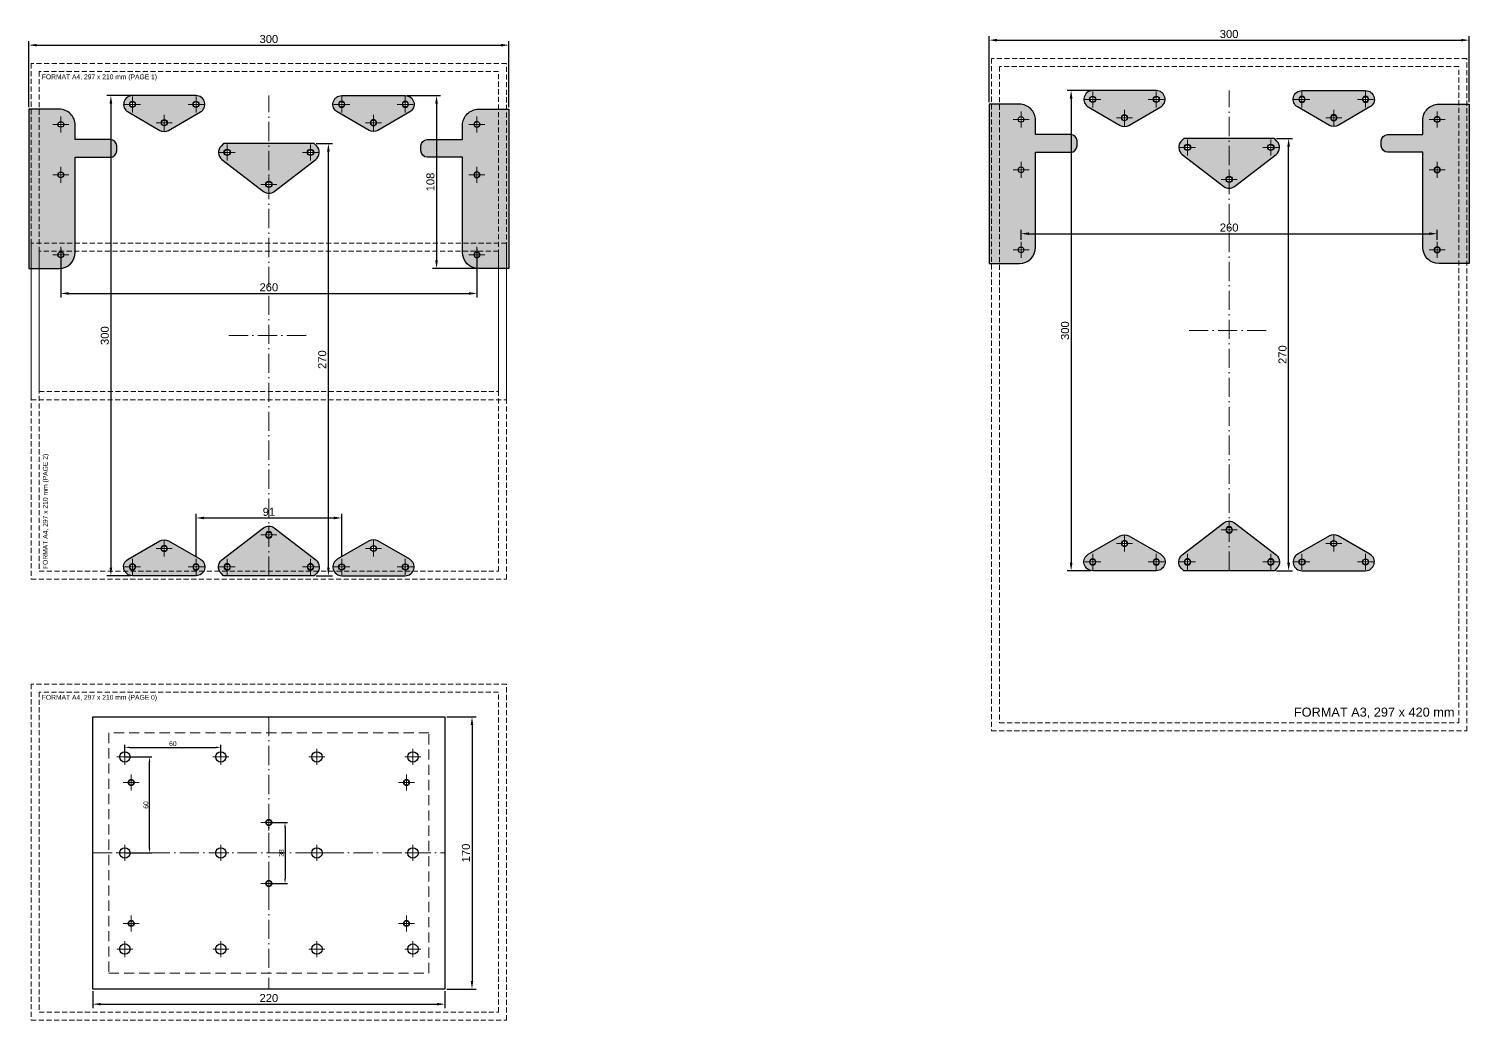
# Model space of a CAD drawing. Extents: x -2250 to 1406, y -1545 to 39.
# Drawn here: x -2250 to -1350, y -931 to -311 of the extents above; entities that cross this region are included whole.
import ezdxf

# ---------------------------------------------------------------- set-up
doc = ezdxf.new("R2010")
doc.units = 0
for name, pattern in [('ACAD_ISO10W100', [18, 12, -3, 0, -3]), ('LÍNEAS_OCULTAS', [9.525, 6.35, -3.175]), ('LÍNEAS_OCULTAS2', [4.7625, 3.175, -1.5875])]:
    doc.linetypes.add(name, pattern=pattern)
doc.layers.get('0').update_dxf_attribs({"color": 2, "linetype": 'CONTINUOUS', "lineweight": 30})
doc.layers.get('Defpoints').update_dxf_attribs({"linetype": 'CONTINUOUS', "lineweight": 13})
for name, color, linetype, lineweight in [('2', 4, 'CONTINUOUS', 30), ('Ejes', 1, 'ACAD_ISO10W100', 13), ('Texto', 6, 'CONTINUOUS', 13)]:
    doc.layers.add(name, color=color, linetype=linetype, lineweight=lineweight)
doc.styles.add('ROMAND', font='arial.ttf')
doc.dimstyles.new('ISO-25_E02', dxfattribs={"dimscale": 2, "dimtxt": 2.5, "dimasz": 2.5, "dimexe": 1.25, "dimexo": 0.625, "dimtad": 1, "dimdec": 0, "dimtxsty": 'ROMAND', "dimcen": 2.5, "dimadec": 0, "dimazin": 0, "dimtfac": 1, "dimtdec": 0, "dimtmove": 0, "dimatfit": 3, "dimfxl": 1, "dimarcsym": 0})

# ---------------------------------------------------------------- blocks, each defined once
blk = doc.blocks.new('PlantillaBase')
for centre in [(-85.25, 69.5), (-45.5, 69.5), (45.5, 69.5), (85.25, 69.5), (-130, 57), (-65.38, 58), (65.38, 58), (130, 57), (-26, 39.5), (26, 39.5), (-130, 25.5), (130, 25.5), (0, 19.5), (-130, -24.5), (130, -24.5), (0, -199.5), (-65.38, -208), (65.38, -208), (-85.25, -219.5), (-45.5, -219.5), (-26, -219.5), (26, -219.5), (45.5, -219.5), (85.25, -219.5)]:
    blk.add_circle(centre, 1.75)
at = {"layer": 'Ejes'}
blk.add_line((0, -225), (0, 75), dxfattribs=at)
at = {"layer": 'Texto'}
for p, q in [((-85.25, 64.5), (-85.25, 74.5)), ((-45.5, 64.5), (-45.5, 74.5)), ((45.5, 64.5), (45.5, 74.5)), ((85.25, 64.5), (85.25, 74.5)), ((-90.25, 69.5), (-80.25, 69.5)), ((-65.38, 53), (-65.38, 63)), ((-50.5, 69.5), (-40.5, 69.5)), ((40.5, 69.5), (50.5, 69.5)), ((65.38, 53), (65.38, 63)), ((80.25, 69.5), (90.25, 69.5)), ((-135, 57), (-125, 57)), ((-130, 52), (-130, 62)), ((-70.38, 58), (-60.38, 58)), ((60.38, 58), (70.38, 58)), ((125, 57), (135, 57)), ((130, 52), (130, 62)), ((-31, 39.5), (-21, 39.5)), ((-26, 34.5), (-26, 44.5)), ((21, 39.5), (31, 39.5)), ((26, 34.5), (26, 44.5)), ((-130, 20.5), (-130, 30.5)), ((130, 20.5), (130, 30.5)), ((-135, 25.5), (-125, 25.5)), ((-5, 19.5), (5, 19.5)), ((0, 14.5), (0, 24.5)), ((125, 25.5), (135, 25.5)), ((-135, -24.5), (-125, -24.5)), ((-130, -29.5), (-130, -19.5)), ((125, -24.5), (135, -24.5)), ((130, -29.5), (130, -19.5)), ((0, -204.5), (0, -194.5)), ((-65.38, -213), (-65.38, -203)), ((-5, -199.5), (5, -199.5)), ((65.38, -213), (65.38, -203)), ((-85.25, -224.5), (-85.25, -214.5)), ((-70.38, -208), (-60.38, -208)), ((-45.5, -224.5), (-45.5, -214.5)), ((-26, -224.5), (-26, -214.5)), ((26, -224.5), (26, -214.5)), ((45.5, -224.5), (45.5, -214.5)), ((60.38, -208), (70.38, -208)), ((85.25, -224.5), (85.25, -214.5)), ((-90.25, -219.5), (-80.25, -219.5)), ((-50.5, -219.5), (-40.5, -219.5)), ((-31, -219.5), (-21, -219.5)), ((21, -219.5), (31, -219.5)), ((40.5, -219.5), (50.5, -219.5)), ((80.25, -219.5), (90.25, -219.5))]:
    blk.add_line(p, q, dxfattribs=at)
blk = doc.blocks.new('*D52')
at = {"layer": 'Defpoints', "color": 0, "transparency": 16777216}
for p in [(-1579.25, -350), (-1598.71, -650), (-1585.26, -650)]:
    blk.add_point(p, dxfattribs=at)
at = {"layer": 'Texto', "color": 0, "lineweight": -2, "transparency": 16777216}
for p, q in [((-1580.5, -350), (-1601.21, -350)), ((-1598.71, -355), (-1598.71, -645)), ((-1586.51, -650), (-1601.21, -650))]:
    blk.add_line(p, q, dxfattribs=at)
at = {"layer": 'Texto', "color": 0, "transparency": 16777216}
for points in [[(-1599.55, -355), (-1597.88, -355), (-1598.71, -350)], [(-1599.55, -645), (-1597.88, -645), (-1598.71, -650)]]:
    blk.add_solid(points, dxfattribs=at)
at = {"layer": 'Texto', "color": 0, "transparency": 16777216, "insert": (-1602.52, -500), "char_height": 5, "attachment_point": 5, "rotation": 90, "style": 'ROMAND'}
blk.add_mtext('300', dxfattribs=at)
blk = doc.blocks.new('*D53')
at = {"layer": 'Defpoints', "color": 0, "transparency": 16777216}
for p in [(-1370, -439.42), (-1630, -444.5), (-1370, -444.5)]:
    blk.add_point(p, dxfattribs=at)
at = {"layer": 'Texto', "color": 0, "lineweight": -2, "transparency": 16777216}
for p, q in [((-1630, -443.25), (-1630, -436.92)), ((-1625, -439.42), (-1375, -439.42)), ((-1370, -443.25), (-1370, -436.92))]:
    blk.add_line(p, q, dxfattribs=at)
at = {"layer": 'Texto', "color": 0, "transparency": 16777216}
for points in [[(-1625, -438.59), (-1625, -440.25), (-1630, -439.42)], [(-1375, -438.59), (-1375, -440.25), (-1370, -439.42)]]:
    blk.add_solid(points, dxfattribs=at)
at = {"layer": 'Texto', "color": 0, "transparency": 16777216, "insert": (-1500, -435.62), "char_height": 5, "attachment_point": 5, "style": 'ROMAND'}
blk.add_mtext('260', dxfattribs=at)
blk = doc.blocks.new('*D54')
at = {"layer": 'Defpoints', "color": 0, "transparency": 16777216}
for p in [(-1350, -318.51), (-1650, -358.5), (-1350, -358.5)]:
    blk.add_point(p, dxfattribs=at)
at = {"layer": 'Texto', "color": 0, "lineweight": -2, "transparency": 16777216}
for p, q in [((-1650, -357.25), (-1650, -316.01)), ((-1645, -318.51), (-1355, -318.51)), ((-1350, -357.25), (-1350, -316.01))]:
    blk.add_line(p, q, dxfattribs=at)
at = {"layer": 'Texto', "color": 0, "transparency": 16777216}
for points in [[(-1645, -317.68), (-1645, -319.35), (-1650, -318.51)], [(-1355, -317.68), (-1355, -319.35), (-1350, -318.51)]]:
    blk.add_solid(points, dxfattribs=at)
at = {"layer": 'Texto', "color": 0, "transparency": 16777216, "insert": (-1500, -314.71), "char_height": 5, "attachment_point": 5, "style": 'ROMAND'}
blk.add_mtext('300', dxfattribs=at)
blk = doc.blocks.new('*D55')
at = {"layer": 'Defpoints', "color": 0, "transparency": 16777216}
for p in [(-1471.72, -380), (-1462.81, -380), (-1471.72, -650)]:
    blk.add_point(p, dxfattribs=at)
at = {"layer": 'Texto', "color": 0, "lineweight": -2, "transparency": 16777216}
for p, q in [((-1470.47, -380), (-1460.31, -380)), ((-1462.81, -645), (-1462.81, -385)), ((-1470.47, -650), (-1460.31, -650))]:
    blk.add_line(p, q, dxfattribs=at)
at = {"layer": 'Texto', "color": 0, "transparency": 16777216}
for points in [[(-1463.65, -385), (-1461.98, -385), (-1462.81, -380)], [(-1463.65, -645), (-1461.98, -645), (-1462.81, -650)]]:
    blk.add_solid(points, dxfattribs=at)
at = {"layer": 'Texto', "color": 0, "transparency": 16777216, "insert": (-1466.62, -515), "char_height": 5, "attachment_point": 5, "rotation": 90, "style": 'ROMAND'}
blk.add_mtext('270', dxfattribs=at)
blk = doc.blocks.new('*D59')
at = {"layer": 'Defpoints', "color": 0, "transparency": 16777216}
for p in [(-2179.24, -353.12), (-2198.7, -653.13), (-2185.25, -653.13)]:
    blk.add_point(p, dxfattribs=at)
at = {"layer": 'Texto', "color": 0, "lineweight": -2, "transparency": 16777216}
for p, q in [((-2180.49, -353.12), (-2201.2, -353.12)), ((-2198.7, -358.12), (-2198.7, -648.13)), ((-2186.5, -653.13), (-2201.2, -653.13))]:
    blk.add_line(p, q, dxfattribs=at)
at = {"layer": 'Texto', "color": 0, "transparency": 16777216}
for points in [[(-2199.54, -358.12), (-2197.87, -358.12), (-2198.7, -353.12)], [(-2199.54, -648.13), (-2197.87, -648.13), (-2198.7, -653.13)]]:
    blk.add_solid(points, dxfattribs=at)
at = {"layer": 'Texto', "color": 0, "transparency": 16777216, "insert": (-2202.51, -503.13), "char_height": 5, "attachment_point": 5, "rotation": 90, "style": 'ROMAND'}
blk.add_mtext('300', dxfattribs=at)
blk = doc.blocks.new('*D57')
at = {"layer": 'Defpoints', "color": 0, "transparency": 16777216}
for p in [(-2229.99, -447.62), (-1969.99, -447.62), (-1969.99, -476.75)]:
    blk.add_point(p, dxfattribs=at)
at = {"layer": 'Texto', "color": 0, "lineweight": -2, "transparency": 16777216}
for p, q in [((-2229.99, -448.87), (-2229.99, -479.25)), ((-1969.99, -448.87), (-1969.99, -479.25)), ((-2224.99, -476.75), (-1974.99, -476.75))]:
    blk.add_line(p, q, dxfattribs=at)
at = {"layer": 'Texto', "color": 0, "transparency": 16777216}
for points in [[(-2224.99, -475.92), (-2224.99, -477.59), (-2229.99, -476.75)], [(-1974.99, -475.92), (-1974.99, -477.59), (-1969.99, -476.75)]]:
    blk.add_solid(points, dxfattribs=at)
at = {"layer": 'Texto', "color": 0, "transparency": 16777216, "insert": (-2099.99, -472.95), "char_height": 5, "attachment_point": 5, "style": 'ROMAND'}
blk.add_mtext('260', dxfattribs=at)
blk = doc.blocks.new('*D58')
at = {"layer": 'Defpoints', "color": 0, "transparency": 16777216}
for p in [(-1949.99, -321.64), (-2249.99, -361.62), (-1949.99, -361.62)]:
    blk.add_point(p, dxfattribs=at)
at = {"layer": 'Texto', "color": 0, "lineweight": -2, "transparency": 16777216}
for p, q in [((-2249.99, -360.37), (-2249.99, -319.14)), ((-2244.99, -321.64), (-1954.99, -321.64)), ((-1949.99, -360.37), (-1949.99, -319.14))]:
    blk.add_line(p, q, dxfattribs=at)
at = {"layer": 'Texto', "color": 0, "transparency": 16777216}
for points in [[(-2244.99, -320.8), (-2244.99, -322.47), (-2249.99, -321.64)], [(-1954.99, -320.8), (-1954.99, -322.47), (-1949.99, -321.64)]]:
    blk.add_solid(points, dxfattribs=at)
at = {"layer": 'Texto', "color": 0, "transparency": 16777216, "insert": (-2099.99, -317.83), "char_height": 5, "attachment_point": 5, "style": 'ROMAND'}
blk.add_mtext('300', dxfattribs=at)
blk = doc.blocks.new('*D56')
at = {"layer": 'Defpoints', "color": 0, "transparency": 16777216}
for p in [(-2071.71, -383.12), (-2062.8, -383.12), (-2071.71, -653.12)]:
    blk.add_point(p, dxfattribs=at)
at = {"layer": 'Texto', "color": 0, "lineweight": -2, "transparency": 16777216}
for p, q in [((-2070.46, -383.12), (-2060.3, -383.12)), ((-2062.8, -648.12), (-2062.8, -388.12)), ((-2070.46, -653.12), (-2060.3, -653.12))]:
    blk.add_line(p, q, dxfattribs=at)
at = {"layer": 'Texto', "color": 0, "transparency": 16777216}
for points in [[(-2063.64, -388.12), (-2061.97, -388.12), (-2062.8, -383.12)], [(-2063.64, -648.12), (-2061.97, -648.12), (-2062.8, -653.12)]]:
    blk.add_solid(points, dxfattribs=at)
at = {"layer": 'Texto', "color": 0, "transparency": 16777216, "insert": (-2066.61, -518.12), "char_height": 5, "attachment_point": 5, "rotation": 90, "style": 'ROMAND'}
blk.add_mtext('270', dxfattribs=at)
blk = doc.blocks.new('*D60')
at = {"layer": 'Defpoints', "color": 0, "transparency": 16777216}
for p in [(-2014.73, -353.12), (-1995.23, -461.12), (-1968.99, -461.12)]:
    blk.add_point(p, dxfattribs=at)
at = {"layer": 'Texto', "color": 0, "lineweight": -2, "transparency": 16777216}
for p, q in [((-2013.48, -353.12), (-1992.73, -353.12)), ((-1995.23, -358.12), (-1995.23, -456.12)), ((-1970.24, -461.12), (-1997.73, -461.12))]:
    blk.add_line(p, q, dxfattribs=at)
at = {"layer": 'Texto', "color": 0, "transparency": 16777216}
for points in [[(-1996.06, -358.12), (-1994.39, -358.12), (-1995.23, -353.12)], [(-1996.06, -456.12), (-1994.39, -456.12), (-1995.23, -461.12)]]:
    blk.add_solid(points, dxfattribs=at)
at = {"layer": 'Texto', "color": 0, "transparency": 16777216, "insert": (-1999.03, -407.12), "char_height": 5, "attachment_point": 5, "rotation": 90, "style": 'ROMAND'}
blk.add_mtext('108', dxfattribs=at)
blk = doc.blocks.new('*D61')
at = {"layer": 'Defpoints', "color": 0, "transparency": 16777216}
for p in [(-2054.49, -617.03), (-2145.49, -642.62), (-2054.49, -642.62)]:
    blk.add_point(p, dxfattribs=at)
at = {"layer": 'Texto', "color": 0, "lineweight": -2, "transparency": 16777216}
for p, q in [((-2145.49, -641.37), (-2145.49, -614.53)), ((-2140.49, -617.03), (-2059.49, -617.03)), ((-2054.49, -641.37), (-2054.49, -614.53))]:
    blk.add_line(p, q, dxfattribs=at)
at = {"layer": 'Texto', "color": 0, "transparency": 16777216}
for points in [[(-2140.49, -616.2), (-2140.49, -617.87), (-2145.49, -617.03)], [(-2059.49, -616.2), (-2059.49, -617.87), (-2054.49, -617.03)]]:
    blk.add_solid(points, dxfattribs=at)
at = {"layer": 'Texto', "color": 0, "transparency": 16777216, "insert": (-2099.99, -613.23), "char_height": 5, "attachment_point": 5, "style": 'ROMAND'}
blk.add_mtext('91', dxfattribs=at)
blk = doc.blocks.new('Plataforma')
blk.add_lwpolyline([(-110, 85), (110, 85), (110, -85), (-110, -85)], close=True)
for centre in [(-90, 60), (-30, 60), (30, 60), (90, 60), (-90, 0), (-30, 0), (30, 0), (90, 0), (-90, -60), (-30, -60), (30, -60), (90, -60)]:
    blk.add_circle(centre, 3.25)
at = {"lineweight": 35}
for centre in [(-86, 44), (86, 44), (0, 19.049987), (0, -19.049987), (-86, -44), (86, -44)]:
    blk.add_circle(centre, 1.75, dxfattribs=at)
at = {"layer": 'Defpoints', "linetype": 'LÍNEAS_OCULTAS'}
blk.add_lwpolyline([(-100, -75), (100, -75), (100, 75), (-100, 75)], close=True, dxfattribs=at)
at = {"layer": 'Ejes'}
for p, q in [((0, 85), (0, -85)), ((-110, 0), (110, 0))]:
    blk.add_line(p, q, dxfattribs=at)
blk = doc.blocks.new('*D82')
at = {"layer": 'Defpoints', "color": 0, "transparency": 16777216}
for p in [(-2129.99, -760.37), (-2189.99, -766.34), (-2129.99, -766.34)]:
    blk.add_point(p, dxfattribs=at)
at = {"layer": 'Texto', "color": 0, "lineweight": -2, "transparency": 16777216}
for p, q in [((-2189.99, -765.59), (-2189.99, -758.87)), ((-2186.99, -760.37), (-2132.99, -760.37)), ((-2129.99, -765.59), (-2129.99, -758.87))]:
    blk.add_line(p, q, dxfattribs=at)
at = {"layer": 'Texto', "color": 0, "transparency": 16777216}
for points in [[(-2186.99, -759.87), (-2186.99, -760.87), (-2189.99, -760.37)], [(-2132.99, -759.87), (-2132.99, -760.87), (-2129.99, -760.37)]]:
    blk.add_solid(points, dxfattribs=at)
at = {"layer": 'Texto', "color": 0, "transparency": 16777216, "insert": (-2159.99, -758.09), "char_height": 3, "attachment_point": 5, "style": 'ROMAND'}
blk.add_mtext('60', dxfattribs=at)
blk = doc.blocks.new('*D83')
at = {"layer": 'Defpoints', "color": 0, "transparency": 16777216}
for p in [(-2209.99, -911.34), (-1989.99, -911.34), (-1989.99, -920.79)]:
    blk.add_point(p, dxfattribs=at)
at = {"layer": 'Texto', "color": 0, "lineweight": -2, "transparency": 16777216}
for p, q in [((-2209.99, -912.59), (-2209.99, -923.29)), ((-1989.99, -912.59), (-1989.99, -923.29)), ((-2204.99, -920.79), (-1994.99, -920.79))]:
    blk.add_line(p, q, dxfattribs=at)
at = {"layer": 'Texto', "color": 0, "transparency": 16777216}
for points in [[(-2204.99, -919.96), (-2204.99, -921.62), (-2209.99, -920.79)], [(-1994.99, -919.96), (-1994.99, -921.62), (-1989.99, -920.79)]]:
    blk.add_solid(points, dxfattribs=at)
at = {"layer": 'Texto', "color": 0, "transparency": 16777216, "insert": (-2099.99, -916.99), "char_height": 5, "attachment_point": 5, "style": 'ROMAND'}
blk.add_mtext('220', dxfattribs=at)
blk = doc.blocks.new('*D84')
at = {"layer": 'Defpoints', "color": 0, "transparency": 16777216}
for p in [(-1989.99, -741.34), (-1989.99, -911.34), (-1973.07, -911.34)]:
    blk.add_point(p, dxfattribs=at)
at = {"layer": 'Texto', "color": 0, "lineweight": -2, "transparency": 16777216}
for p, q in [((-1988.74, -741.34), (-1970.57, -741.34)), ((-1973.07, -746.34), (-1973.07, -906.34)), ((-1988.74, -911.34), (-1970.57, -911.34))]:
    blk.add_line(p, q, dxfattribs=at)
at = {"layer": 'Texto', "color": 0, "transparency": 16777216}
for points in [[(-1973.9, -746.34), (-1972.23, -746.34), (-1973.07, -741.34)], [(-1973.9, -906.34), (-1972.23, -906.34), (-1973.07, -911.34)]]:
    blk.add_solid(points, dxfattribs=at)
at = {"layer": 'Texto', "color": 0, "transparency": 16777216, "insert": (-1976.87, -826.34), "char_height": 5, "attachment_point": 5, "rotation": 90, "style": 'ROMAND'}
blk.add_mtext('170', dxfattribs=at)
blk = doc.blocks.new('*D85')
at = {"layer": 'Defpoints', "color": 0, "transparency": 16777216}
for p in [(-2189.99, -766.34), (-2174.55, -766.34), (-2189.99, -826.34)]:
    blk.add_point(p, dxfattribs=at)
at = {"layer": 'Texto', "color": 0, "lineweight": -2, "transparency": 16777216}
for p, q in [((-2189.24, -766.34), (-2173.05, -766.34)), ((-2174.55, -823.34), (-2174.55, -769.34)), ((-2189.24, -826.34), (-2173.05, -826.34))]:
    blk.add_line(p, q, dxfattribs=at)
at = {"layer": 'Texto', "color": 0, "transparency": 16777216}
for points in [[(-2175.05, -769.34), (-2174.05, -769.34), (-2174.55, -766.34)], [(-2175.05, -823.34), (-2174.05, -823.34), (-2174.55, -826.34)]]:
    blk.add_solid(points, dxfattribs=at)
at = {"layer": 'Texto', "color": 0, "transparency": 16777216, "insert": (-2176.83, -796.34), "char_height": 3, "attachment_point": 5, "rotation": 90, "style": 'ROMAND'}
blk.add_mtext('60', dxfattribs=at)
blk = doc.blocks.new('*D86')
at = {"layer": 'Defpoints', "color": 0, "transparency": 16777216}
for p in [(-2099.99, -807.29), (-2099.99, -845.39), (-2089.91, -845.39)]:
    blk.add_point(p, dxfattribs=at)
at = {"layer": 'Texto', "color": 0, "lineweight": -2, "transparency": 16777216}
for p, q in [((-2099.24, -807.29), (-2088.41, -807.29)), ((-2089.91, -810.29), (-2089.91, -842.39)), ((-2099.24, -845.39), (-2088.41, -845.39))]:
    blk.add_line(p, q, dxfattribs=at)
at = {"layer": 'Texto', "color": 0, "transparency": 16777216}
for points in [[(-2090.41, -810.29), (-2089.41, -810.29), (-2089.91, -807.29)], [(-2090.41, -842.39), (-2089.41, -842.39), (-2089.91, -845.39)]]:
    blk.add_solid(points, dxfattribs=at)
at = {"layer": 'Texto', "color": 0, "transparency": 16777216, "insert": (-2092.19, -826.34), "char_height": 3, "attachment_point": 5, "rotation": 90, "style": 'ROMAND'}
blk.add_mtext('38', dxfattribs=at)
blk = doc.blocks.new('TaladradoPlataforma')
at = {"layer": 'Texto'}
for p, q in [((-90, 55), (-90, 65)), ((-30, 55), (-30, 65)), ((30, 55), (30, 65)), ((90, 55), (90, 65)), ((-95, 60), (-85, 60)), ((-35, 60), (-25, 60)), ((25, 60), (35, 60)), ((85, 60), (95, 60)), ((-86, 39), (-86, 49)), ((86, 39), (86, 49)), ((-91, 44), (-81, 44)), ((81, 44), (91, 44)), ((-5, 19.049987), (5, 19.049987)), ((0, 14.049987), (0, 24.049987)), ((-95, 0), (-85, 0)), ((-90, -5), (-90, 5)), ((-35, 0), (-25, 0)), ((-30, -5), (-30, 5)), ((25, 0), (35, 0)), ((30, -5), (30, 5)), ((85, 0), (95, 0)), ((90, -5), (90, 5)), ((0, -24.049987), (0, -14.049987)), ((-5, -19.049987), (5, -19.049987)), ((-91, -44), (-81, -44)), ((-86, -49), (-86, -39)), ((81, -44), (91, -44)), ((86, -49), (86, -39)), ((-95, -60), (-85, -60)), ((-90, -65), (-90, -55)), ((-35, -60), (-25, -60)), ((-30, -65), (-30, -55)), ((25, -60), (35, -60)), ((30, -65), (30, -55)), ((85, -60), (95, -60)), ((90, -65), (90, -55))]:
    blk.add_line(p, q, dxfattribs=at)

msp = doc.modelspace()

# ---------------------------------------------------------------- hatches: boundary and pattern name
at = {"layer": '2', "transparency": 33554457}
h = msp.add_hatch(color=256, dxfattribs=at)
h.dxf.hatch_style = 1
h.paths.add_polyline_path([(-1542.74483, -360.2645, 0.767809865), (-1545.51149, -350), (-1551.5, -350), (-1570, -350), (-1576.54071, -350), (-1579.25, -350), (-1585.26149, -350, 0.766151288), (-1588.00517, -360.2645), (-1568.13017, -371.76249, 0.268417152), (-1562.61983, -371.76249)])
h.paths.add_polyline_path([(-1563.5, -367, -1), (-1567.25, -367, -1)], flags=16)
h.paths.add_polyline_path([(-1547.375, -355.50201, -1), (-1543.625, -355.50201, -1)], flags=16)
h.paths.add_polyline_path([(-1587.125, -355.50201, -1), (-1583.375, -355.50201, -1)], flags=16)
h = msp.add_hatch(color=256, dxfattribs=at)
h.dxf.hatch_style = 1
h.paths.add_polyline_path([(-1411.99483, -360.2645, 0.767809865), (-1414.76149, -350), (-1420.75, -350), (-1423.45929, -350), (-1430, -350), (-1448.5, -350), (-1454.51149, -350, 0.766151288), (-1457.25517, -360.2645), (-1437.38017, -371.76249, 0.268417152), (-1431.86983, -371.76249)])
h.paths.add_polyline_path([(-1432.75, -367, -1), (-1436.5, -367, -1)], flags=16)
h.paths.add_polyline_path([(-1456.375, -355.50201, -1), (-1452.625, -355.50201, -1)], flags=16)
h.paths.add_polyline_path([(-1416.625, -355.50201, -1), (-1412.875, -355.50201, -1)], flags=16)
h = msp.add_hatch(color=256, dxfattribs=at)
h.dxf.hatch_style = 1
h.paths.add_polyline_path([(-2142.7367, -363.38792, 0.767809865), (-2145.50336, -353.12341), (-2151.49187, -353.12341), (-2169.99187, -353.12341), (-2176.53258, -353.12341), (-2179.24187, -353.12341), (-2185.25336, -353.12341, 0.766151288), (-2187.99704, -363.38792), (-2168.12204, -374.8859, 0.268417152), (-2162.6117, -374.8859)])
h.paths.add_polyline_path([(-2163.49187, -370.12341, -1), (-2167.24187, -370.12341, -1)], flags=16)
h.paths.add_polyline_path([(-2147.36687, -358.62543, -1), (-2143.61687, -358.62543, -1)], flags=16)
h.paths.add_polyline_path([(-2187.11687, -358.62543, -1), (-2183.36687, -358.62543, -1)], flags=16)
h = msp.add_hatch(color=256, dxfattribs=at)
h.dxf.hatch_style = 1
h.paths.add_polyline_path([(-2011.9867, -363.38792, 0.767809865), (-2014.75336, -353.12341), (-2020.74187, -353.12341), (-2023.45116, -353.12341), (-2029.99187, -353.12341), (-2048.49187, -353.12341), (-2054.50336, -353.12341, 0.766151288), (-2057.24704, -363.38792), (-2037.37204, -374.8859, 0.268417152), (-2031.8617, -374.8859)])
h.paths.add_polyline_path([(-2032.74187, -370.12341, -1), (-2036.49187, -370.12341, -1)], flags=16)
h.paths.add_polyline_path([(-2056.36687, -358.62543, -1), (-2052.61687, -358.62543, -1)], flags=16)
h.paths.add_polyline_path([(-2016.61687, -358.62543, -1), (-2012.86687, -358.62543, -1)], flags=16)
h = msp.add_hatch(color=256, dxfattribs=at)
h.dxf.hatch_style = 1
h.paths.add_polyline_path([(-1621, -388.5), (-1599, -388.5, 0.414213562), (-1595, -384.5), (-1595, -381.5, 0.414213562), (-1599, -377.5), (-1621, -377.5), (-1621, -368.5, 0.414584095), (-1631.01265, -358.5), (-1639, -358.5), (-1650, -358.5), (-1650, -458), (-1631, -458, 0.414213562), (-1621, -448)])
h.paths.add_polyline_path([(-1631.75, -399.5, -1), (-1628.25, -399.5, -1)], flags=16)
h.paths.add_polyline_path([(-1628.25, -449.5, -1), (-1631.75, -449.5, -1)], flags=16)
h.paths.add_polyline_path([(-1631.75, -368, -1), (-1628.25, -368, -1)], flags=16)
h = msp.add_hatch(color=256, dxfattribs=at)
h.dxf.hatch_style = 1
h.paths.add_polyline_path([(-1350, -358.5), (-1361, -358.5), (-1369.01265, -358.5, 0.413843127), (-1379, -368.5), (-1379, -377.5), (-1401, -377.5, 0.414213562), (-1405, -381.5), (-1405, -384.5, 0.414213562), (-1401, -388.5), (-1379, -388.5), (-1379, -448, 0.414213562), (-1369, -458), (-1350, -458)])
h.paths.add_polyline_path([(-1368.25, -449.5, -1), (-1371.75, -449.5, -1)], flags=16)
h.paths.add_polyline_path([(-1371.75, -399.5, -1), (-1368.25, -399.5, -1)], flags=16)
h.paths.add_polyline_path([(-1371.75, -368, -1), (-1368.25, -368, -1)], flags=16)
h = msp.add_hatch(color=256, dxfattribs=at)
h.dxf.hatch_style = 1
h.paths.add_polyline_path([(-2220.99187, -391.62341), (-2198.99187, -391.62341, 0.414213562), (-2194.99187, -387.62341), (-2194.99187, -384.62341, 0.414213562), (-2198.99187, -380.62341), (-2220.99187, -380.62341), (-2220.99187, -371.62341, 0.414584095), (-2231.00452, -361.62342), (-2238.99187, -361.62342), (-2249.99187, -361.62342), (-2249.99187, -461.12341), (-2230.99187, -461.12341, 0.414213562), (-2220.99187, -451.12341)])
h.paths.add_polyline_path([(-2231.74187, -402.62341, -1), (-2228.24187, -402.62341, -1)], flags=16)
h.paths.add_polyline_path([(-2228.24187, -452.62341, -1), (-2231.74187, -452.62341, -1)], flags=16)
h.paths.add_polyline_path([(-2231.74187, -371.12342, -1), (-2228.24187, -371.12342, -1)], flags=16)
h = msp.add_hatch(color=256, dxfattribs=at)
h.dxf.hatch_style = 1
h.paths.add_polyline_path([(-1949.99187, -361.62342), (-1960.99187, -361.62342), (-1969.00452, -361.62342, 0.413843127), (-1978.99187, -371.62341), (-1978.99187, -380.62341), (-2000.99187, -380.62341, 0.414213562), (-2004.99187, -384.62341), (-2004.99187, -387.62341, 0.414213562), (-2000.99187, -391.62341), (-1978.99187, -391.62341), (-1978.99187, -451.12341, 0.414213562), (-1968.99187, -461.12341), (-1949.99187, -461.12341)])
h.paths.add_polyline_path([(-1968.24187, -452.62341, -1), (-1971.74187, -452.62341, -1)], flags=16)
h.paths.add_polyline_path([(-1971.74187, -402.62341, -1), (-1968.24187, -402.62341, -1)], flags=16)
h.paths.add_polyline_path([(-1971.74187, -371.12342, -1), (-1968.24187, -371.12342, -1)], flags=16)
h = msp.add_hatch(color=256, dxfattribs=at)
h.dxf.hatch_style = 1
h.paths.add_polyline_path([(-2070.63846, -392.98285, 0.452734039), (-2070.10279, -384.73432), (-2071.7137, -383.12341), (-2078.49187, -383.12341), (-2080.99187, -383.12341), (-2105.99187, -383.12341), (-2117.49187, -383.12341), (-2121.49187, -383.12341), (-2128.27004, -383.12341), (-2129.88095, -384.73432, 0.452734133), (-2129.34528, -392.98285), (-2103.34528, -412.98285, 0.340121947), (-2096.63846, -412.98285)])
h.paths.add_polyline_path([(-2097.99187, -408.62341, -1), (-2101.99187, -408.62341, -1)], flags=16)
h.paths.add_polyline_path([(-2127.99187, -388.62341, -1), (-2123.99187, -388.62341, -1)], flags=16)
h.paths.add_polyline_path([(-2075.99187, -388.62341, -1), (-2071.99187, -388.62341, -1)], flags=16)
h = msp.add_hatch(color=256, dxfattribs=at)
h.dxf.hatch_style = 1
h.paths.add_polyline_path([(-1470.64659, -389.85943, 0.452734039), (-1470.11092, -381.6109), (-1471.72183, -380), (-1478.5, -380), (-1481, -380), (-1506, -380), (-1517.5, -380), (-1521.5, -380), (-1528.27817, -380), (-1529.88908, -381.6109, 0.452734133), (-1529.35341, -389.85943), (-1503.35341, -409.85943, 0.340121947), (-1496.64659, -409.85943)])
h.paths.add_polyline_path([(-1498, -405.5, -1), (-1502, -405.5, -1)], flags=16)
h.paths.add_polyline_path([(-1528, -385.5, -1), (-1524, -385.5, -1)], flags=16)
h.paths.add_polyline_path([(-1476, -385.5, -1), (-1472, -385.5, -1)], flags=16)
h = msp.add_hatch(color=256, dxfattribs=at)
h.dxf.hatch_style = 1
h.paths.add_polyline_path([(-1470.64659, -640.14057), (-1496.64659, -620.14057, 0.340121947), (-1503.35341, -620.14057), (-1529.35341, -640.14057, 0.452734133), (-1529.88908, -648.3891), (-1528.27817, -650), (-1521.5, -650), (-1517.5, -650), (-1506, -650), (-1481, -650), (-1478.5, -650), (-1471.72183, -650), (-1470.11092, -648.3891, 0.452734039)])
h.paths.add_polyline_path([(-1502, -624.5, -1), (-1498, -624.5, -1)], flags=16)
h.paths.add_polyline_path([(-1524, -644.5, -1), (-1528, -644.5, -1)], flags=16)
h.paths.add_polyline_path([(-1476, -644.5, -1), (-1472, -644.5, -1)], flags=16)
h = msp.add_hatch(color=256, dxfattribs=at)
h.dxf.hatch_style = 1
h.paths.add_polyline_path([(-2070.63846, -643.26398), (-2096.63846, -623.26398, 0.340121947), (-2103.34528, -623.26398), (-2129.34528, -643.26398, 0.452734133), (-2129.88095, -651.51251), (-2128.27004, -653.12341), (-2121.49187, -653.12341), (-2117.49187, -653.12341), (-2105.99187, -653.12341), (-2080.99187, -653.12341), (-2078.49187, -653.12341), (-2071.7137, -653.12341), (-2070.10279, -651.51251, 0.452734039)])
h.paths.add_polyline_path([(-2101.99187, -627.62341, -1), (-2097.99187, -627.62341, -1)], flags=16)
h.paths.add_polyline_path([(-2123.99187, -647.62341, -1), (-2127.99187, -647.62341, -1)], flags=16)
h.paths.add_polyline_path([(-2075.99187, -647.62341, -1), (-2071.99187, -647.62341, -1)], flags=16)
h = msp.add_hatch(color=256, dxfattribs=at)
h.dxf.hatch_style = 1
h.paths.add_polyline_path([(-1562.61983, -628.24154, 0.268417152), (-1568.13017, -628.24154), (-1588.00517, -639.73952, 0.767809865), (-1585.23851, -650.00403), (-1579.25, -650.00403), (-1576.54071, -650.00403), (-1570, -650.00403), (-1551.5, -650.00403), (-1545.48851, -650.00403, 0.766151288), (-1542.74483, -639.73952)])
h.paths.add_polyline_path([(-1567.25, -633.00403, -1), (-1563.5, -633.00403, -1)], flags=16)
h.paths.add_polyline_path([(-1543.625, -644.50201, -1), (-1547.375, -644.50201, -1)], flags=16)
h.paths.add_polyline_path([(-1583.375, -644.50201, -1), (-1587.125, -644.50201, -1)], flags=16)
h = msp.add_hatch(color=256, dxfattribs=at)
h.dxf.hatch_style = 1
h.paths.add_polyline_path([(-1411.99483, -639.73952), (-1431.86983, -628.24154, 0.268417152), (-1437.38017, -628.24154), (-1457.25517, -639.73952, 0.767809865), (-1454.48851, -650.00403), (-1448.5, -650.00403), (-1430, -650.00403), (-1423.45929, -650.00403), (-1420.75, -650.00403), (-1414.73851, -650.00403, 0.766151288)])
h.paths.add_polyline_path([(-1436.5, -633.00403, -1), (-1432.75, -633.00403, -1)], flags=16)
h.paths.add_polyline_path([(-1452.625, -644.50201, -1), (-1456.375, -644.50201, -1)], flags=16)
h.paths.add_polyline_path([(-1416.625, -644.50201, -1), (-1412.875, -644.50201, -1)], flags=16)
h = msp.add_hatch(color=256, dxfattribs=at)
h.dxf.hatch_style = 1
h.paths.add_polyline_path([(-2162.6117, -631.36495, 0.268417152), (-2168.12204, -631.36495), (-2187.99704, -642.86294, 0.767809865), (-2185.23038, -653.12744), (-2179.24187, -653.12744), (-2176.53258, -653.12744), (-2169.99187, -653.12744), (-2151.49187, -653.12744), (-2145.48038, -653.12744, 0.766151288), (-2142.7367, -642.86294)])
h.paths.add_polyline_path([(-2167.24187, -636.12744, -1), (-2163.49187, -636.12744, -1)], flags=16)
h.paths.add_polyline_path([(-2143.61687, -647.62543, -1), (-2147.36687, -647.62543, -1)], flags=16)
h.paths.add_polyline_path([(-2183.36687, -647.62543, -1), (-2187.11687, -647.62543, -1)], flags=16)
h = msp.add_hatch(color=256, dxfattribs=at)
h.dxf.hatch_style = 1
h.paths.add_polyline_path([(-2011.9867, -642.86294), (-2031.8617, -631.36495, 0.268417152), (-2037.37204, -631.36495), (-2057.24704, -642.86294, 0.767809865), (-2054.48038, -653.12744), (-2048.49187, -653.12744), (-2029.99187, -653.12744), (-2023.45116, -653.12744), (-2020.74187, -653.12744), (-2014.73038, -653.12744, 0.766151288)])
h.paths.add_polyline_path([(-2036.49187, -636.12744, -1), (-2032.74187, -636.12744, -1)], flags=16)
h.paths.add_polyline_path([(-2052.61687, -647.62543, -1), (-2056.36687, -647.62543, -1)], flags=16)
h.paths.add_polyline_path([(-2016.61687, -647.62543, -1), (-2012.86687, -647.62543, -1)], flags=16)

# ---------------------------------------------------------------- linework, layer by layer
at = {"layer": '2'}
for points in [[(-1545.51149, -350), (-1551.5, -350), (-1570, -350), (-1576.54071, -350), (-1579.25, -350), (-1585.26149, -350, 0.766151288), (-1588.00517, -360.2645), (-1568.13018, -371.76249, 0.268417461), (-1562.61983, -371.76249), (-1542.74483, -360.26451, 0.767810323)], [(-1454.48851, -350), (-1448.5, -350), (-1430, -350), (-1423.45929, -350), (-1420.75, -350), (-1414.73851, -350, -0.766151288), (-1411.99483, -360.2645), (-1431.86982, -371.76249, -0.268417461), (-1437.38017, -371.76249), (-1457.25517, -360.26451, -0.767810323)], [(-2145.50336, -353.12341), (-2151.49187, -353.12341), (-2169.99187, -353.12341), (-2176.53258, -353.12341), (-2179.24187, -353.12341), (-2185.25336, -353.12341, 0.766151288), (-2187.99704, -363.38792), (-2168.12205, -374.8859, 0.268417461), (-2162.6117, -374.8859), (-2142.7367, -363.38792, 0.767810323)], [(-2187.11687, -358.62543, -1), (-2183.36687, -358.62543, -1)], [(-2143.61687, -358.62543, -1), (-2147.36687, -358.62543, -1)], [(-2054.48038, -353.12341), (-2048.49187, -353.12341), (-2029.99187, -353.12341), (-2023.45116, -353.12341), (-2020.74187, -353.12341), (-2014.73038, -353.12341, -0.766151288), (-2011.9867, -363.38792), (-2031.86169, -374.8859, -0.268417461), (-2037.37204, -374.8859), (-2057.24704, -363.38792, -0.767810323)], [(-2056.36687, -358.62543, 1), (-2052.61687, -358.62543, 1)], [(-2012.86687, -358.62543, 1), (-2016.61687, -358.62543, 1)], [(-1621, -388.5), (-1599, -388.5, 0.414213562), (-1595, -384.5), (-1595, -381.5, 0.414213562), (-1599, -377.5), (-1621, -377.5), (-1621, -368.5, 0.414584095), (-1631.01265, -358.5), (-1639, -358.5), (-1650, -358.5), (-1650, -458), (-1631, -458, 0.414213562), (-1621, -448)], [(-1587.125, -355.50201, -1), (-1583.375, -355.50201, -1)], [(-1543.625, -355.50201, -1), (-1547.375, -355.50201, -1)], [(-1456.375, -355.50201, 1), (-1452.625, -355.50201, 1)], [(-1412.875, -355.50201, 1), (-1416.625, -355.50201, 1)], [(-1379, -388.5), (-1401, -388.5, -0.414213562), (-1405, -384.5), (-1405, -381.5, -0.414213562), (-1401, -377.5), (-1379, -377.5), (-1379, -368.5, -0.414584095), (-1368.98735, -358.5), (-1361, -358.5), (-1350, -358.5), (-1350, -458), (-1369, -458, -0.414213562), (-1379, -448)], [(-2220.99187, -391.62341), (-2198.99187, -391.62341, 0.414213562), (-2194.99187, -387.62341), (-2194.99187, -384.62341, 0.414213562), (-2198.99187, -380.62341), (-2220.99187, -380.62341), (-2220.99187, -371.62341, 0.414584095), (-2231.00452, -361.62342), (-2238.99187, -361.62342), (-2249.99187, -361.62342), (-2249.99187, -461.12341), (-2230.99187, -461.12341, 0.414213562), (-2220.99187, -451.12341)], [(-2163.49187, -370.12341, -1), (-2167.24187, -370.12341, -1)], [(-2036.49187, -370.12341, 1), (-2032.74187, -370.12341, 1)], [(-1978.99187, -391.62341), (-2000.99187, -391.62341, -0.414213562), (-2004.99187, -387.62341), (-2004.99187, -384.62341, -0.414213562), (-2000.99187, -380.62341), (-1978.99187, -380.62341), (-1978.99187, -371.62341, -0.414584095), (-1968.97922, -361.62342), (-1960.99187, -361.62342), (-1949.99187, -361.62342), (-1949.99187, -461.12341), (-1968.99187, -461.12341, -0.414213562), (-1978.99187, -451.12341)], [(-1631.75, -368, -1), (-1628.25, -368, -1)], [(-1563.5, -367, -1), (-1567.25, -367, -1)], [(-1436.5, -367, 1), (-1432.75, -367, 1)], [(-1368.25, -368, 1), (-1371.75, -368, 1)], [(-2231.74187, -371.12342, -1), (-2228.24187, -371.12342, -1)], [(-1968.24187, -371.12342, 1), (-1971.74187, -371.12342, 1)], [(-2070.1028, -384.73431), (-2071.7137, -383.12341), (-2078.49187, -383.12341), (-2080.99187, -383.12341), (-2105.99187, -383.12341), (-2117.49187, -383.12341), (-2121.49187, -383.12341), (-2128.27004, -383.12341), (-2129.88094, -384.73431, 0.452734919), (-2129.34528, -392.98285), (-2103.34528, -412.98285, 0.340121973), (-2096.63846, -412.98285), (-2070.63846, -392.98285, 0.452734854)], [(-2127.99187, -388.62341, -1), (-2123.99187, -388.62341, -1)], [(-2075.99187, -388.62341, -1), (-2071.99187, -388.62341, -1)], [(-1470.11093, -381.61089), (-1471.72183, -380), (-1478.5, -380), (-1481, -380), (-1506, -380), (-1517.5, -380), (-1521.5, -380), (-1528.27817, -380), (-1529.88907, -381.61089, 0.452734919), (-1529.35341, -389.85943), (-1503.35341, -409.85943, 0.340121973), (-1496.64659, -409.85943), (-1470.64659, -389.85943, 0.452734854)], [(-1528, -385.5, -1), (-1524, -385.5, -1)], [(-1476, -385.5, -1), (-1472, -385.5, -1)], [(-2228.24187, -402.62341, -1), (-2231.74187, -402.62341, -1)], [(-1971.74187, -402.62341, 1), (-1968.24187, -402.62341, 1)], [(-1628.25, -399.5, -1), (-1631.75, -399.5, -1)], [(-1498, -405.5, -1), (-1502, -405.5, -1)], [(-1371.75, -399.5, 1), (-1368.25, -399.5, 1)], [(-2097.99187, -408.62341, -1), (-2101.99187, -408.62341, -1)], [(-1628.25, -449.5, -1), (-1631.75, -449.5, -1)], [(-1371.75, -449.5, 1), (-1368.25, -449.5, 1)], [(-2228.24187, -452.62341, -1), (-2231.74187, -452.62341, -1)], [(-1971.74187, -452.62341, 1), (-1968.24187, -452.62341, 1)], [(-1470.11093, -648.38911), (-1471.72183, -650), (-1478.5, -650), (-1481, -650), (-1506, -650), (-1517.5, -650), (-1521.5, -650), (-1528.27817, -650), (-1529.88907, -648.38911, -0.452734919), (-1529.35341, -640.14057), (-1503.35341, -620.14057, -0.340121973), (-1496.64659, -620.14057), (-1470.64659, -640.14057, -0.452734854)], [(-2070.1028, -651.51252), (-2071.7137, -653.12341), (-2078.49187, -653.12341), (-2080.99187, -653.12341), (-2105.99187, -653.12341), (-2117.49187, -653.12341), (-2121.49187, -653.12341), (-2128.27004, -653.12341), (-2129.88094, -651.51252, -0.452734919), (-2129.34528, -643.26398), (-2103.34528, -623.26398, -0.340121973), (-2096.63846, -623.26398), (-2070.63846, -643.26398, -0.452734854)], [(-2097.99187, -627.62341, 1), (-2101.99187, -627.62341, 1)], [(-1545.51149, -650.00403), (-1551.5, -650.00403), (-1570, -650.00403), (-1576.54071, -650.00403), (-1579.25, -650.00403), (-1585.26149, -650.00403, -0.766151288), (-1588.00517, -639.73952), (-1568.13018, -628.24154, -0.268417461), (-1562.61983, -628.24154), (-1542.74483, -639.73952, -0.767810323)], [(-1498, -624.5, 1), (-1502, -624.5, 1)], [(-1454.48851, -650.00403), (-1448.5, -650.00403), (-1430, -650.00403), (-1423.45929, -650.00403), (-1420.75, -650.00403), (-1414.73851, -650.00403, 0.766151288), (-1411.99483, -639.73952), (-1431.86982, -628.24154, 0.268417461), (-1437.38017, -628.24154), (-1457.25517, -639.73952, 0.767810323)], [(-2145.50336, -653.12744), (-2151.49187, -653.12744), (-2169.99187, -653.12744), (-2176.53258, -653.12744), (-2179.24187, -653.12744), (-2185.25336, -653.12744, -0.766151288), (-2187.99704, -642.86294), (-2168.12205, -631.36495, -0.268417461), (-2162.6117, -631.36495), (-2142.7367, -642.86293, -0.767810323)], [(-2163.49187, -636.12744, 1), (-2167.24187, -636.12744, 1)], [(-2054.48038, -653.12744), (-2048.49187, -653.12744), (-2029.99187, -653.12744), (-2023.45116, -653.12744), (-2020.74187, -653.12744), (-2014.73038, -653.12744, 0.766151288), (-2011.9867, -642.86294), (-2031.86169, -631.36495, 0.268417461), (-2037.37204, -631.36495), (-2057.24704, -642.86293, 0.767810323)], [(-2036.49187, -636.12744, -1), (-2032.74187, -636.12744, -1)], [(-1563.5, -633.00403, 1), (-1567.25, -633.00403, 1)], [(-1436.5, -633.00403, -1), (-1432.75, -633.00403, -1)], [(-2187.11687, -647.62543, 1), (-2183.36687, -647.62543, 1)], [(-2143.61687, -647.62543, 1), (-2147.36687, -647.62543, 1)], [(-2127.99187, -647.62341, 1), (-2123.99187, -647.62341, 1)], [(-2075.99187, -647.62341, 1), (-2071.99187, -647.62341, 1)], [(-2056.36687, -647.62543, -1), (-2052.61687, -647.62543, -1)], [(-2012.86687, -647.62543, -1), (-2016.61687, -647.62543, -1)], [(-1587.125, -644.50201, 1), (-1583.375, -644.50201, 1)], [(-1543.625, -644.50201, 1), (-1547.375, -644.50201, 1)], [(-1528, -644.5, 1), (-1524, -644.5, 1)], [(-1476, -644.5, 1), (-1472, -644.5, 1)], [(-1456.375, -644.50201, -1), (-1452.625, -644.50201, -1)], [(-1412.875, -644.50201, -1), (-1416.625, -644.50201, -1)]]:
    msp.add_lwpolyline(points, format="xyb", close=True, dxfattribs=at)
at = {"layer": 'Ejes'}
for p, q in [((-2124.99187, -503.12543), (-2074.99187, -503.12543)), ((-1525, -500.00201), (-1475, -500.00201))]:
    msp.add_line(p, q, dxfattribs=at)
at = {"layer": 'Texto', "color": 5, "linetype": 'LÍNEAS_OCULTAS2'}
for points in [[(-1648.5, -750.00201), (-1351.5, -750.00201), (-1351.5, -330.00201), (-1648.5, -330.00201)], [(-2248.49187, -543.12543), (-1951.49187, -543.12543), (-1951.49187, -333.12543), (-2248.49187, -333.12543)], [(-2243.49187, -538.12543), (-1956.49187, -538.12543), (-1956.49187, -338.12543), (-2243.49187, -338.12543)], [(-1643.5, -745.00201), (-1356.5, -745.00201), (-1356.5, -335.00201), (-1643.5, -335.00201)], [(-2248.49187, -655.2831), (-1951.49187, -655.2831), (-1951.49187, -445.2831), (-2248.49187, -445.2831)], [(-2243.49187, -650.2831), (-1956.49187, -650.2831), (-1956.49187, -450.2831), (-2243.49187, -450.2831)], [(-2248.49187, -930.79964), (-1951.49187, -930.79964), (-1951.49187, -720.79964), (-2248.49187, -720.79964)], [(-2243.49187, -925.79964), (-1956.49187, -925.79964), (-1956.49187, -725.79964), (-2243.49187, -725.79964)]]:
    msp.add_lwpolyline(points, close=True, dxfattribs=at)

# ---------------------------------------------------------------- block references
for name, p in [('PlantillaBase', (-1500, -425)), ('PlantillaBase', (-2099.99187, -428.12341)), ('Plataforma', (-2099.99187, -826.33677))]:
    msp.add_blockref(name, p)
at = {"layer": 'Texto'}
msp.add_blockref('TaladradoPlataforma', (-2099.99187, -826.33677), dxfattribs=at)

# ---------------------------------------------------------------- texts
at = {"layer": 'Texto', "color": 5, "linetype": 'LÍNEAS_OCULTAS2', "style": 'ROMAND'}
for s, height, p in [('FORMAT A4, 297 x 210 mm (PAGE 1)', 3, (-2241.84115, -342.92182)), ('FORMAT A4, 297 x 210 mm (PAGE 0)', 3, (-2241.84115, -730.59603)), ('FORMAT A3, 297 x 420 mm ', 5.6931316, (-1459.50899, -741.18785))]:
    msp.add_text(s, height=height, dxfattribs=at).set_placement(p)
msp.add_text('FORMAT A4, 297 x 210 mm (PAGE 2)', height=3, rotation=90, dxfattribs=at).set_placement((-2238.19795, -648.91356))

# ---------------------------------------------------------------- dimensions: what is measured, and where the dimension line sits
at = {"layer": 'Texto'}
for base, p1, p2, picture, middle in [((-1949.99187, -321.63791), (-2249.99187, -361.62342), (-1949.99187, -361.62342), '*D58', (-2099.99187, -317.83334)), ((-1350, -318.5145), (-1650, -358.5), (-1350, -358.5), '*D54', (-1500, -314.70993)), ((-2054.49187, -617.03174), (-2145.49187, -642.6214), (-2054.49187, -642.6214), '*D61', (-2099.99187, -613.22888)), ((-1989.99187, -920.78922), (-2209.99187, -911.33677), (-1989.99187, -911.33677), '*D83', (-2099.99187, -916.98635))]:
    dim = msp.add_linear_dim(base=base, p1=p1, p2=p2, dimstyle='ISO-25_E02', dxfattribs=at)
    dim.commit()
    dim.dimension.update_dxf_attribs({"geometry": picture, "text_midpoint": middle})
for base, p1, p2, picture, middle in [((-1598.713, -650.00403), (-1579.25, -350), (-1585.26149, -650.00403), '*D52', (-1602.51757, -500.00201)), ((-2198.70487, -653.12744), (-2179.24187, -353.12341), (-2185.25336, -653.12744), '*D59', (-2202.50944, -503.12543)), ((-2062.80464, -383.12341), (-2071.7137, -653.12341), (-2071.7137, -383.12341), '*D56', (-2066.6075, -518.12341)), ((-1462.81277, -380), (-1471.72183, -650), (-1471.72183, -380), '*D55', (-1466.61563, -515)), ((-1973.06757, -911.33677), (-1989.99187, -741.33677), (-1989.99187, -911.33677), '*D84', (-1976.87044, -826.33677))]:
    dim = msp.add_linear_dim(base=base, p1=p1, p2=p2, angle=90, dimstyle='ISO-25_E02', dxfattribs=at)
    dim.commit()
    dim.dimension.update_dxf_attribs({"geometry": picture, "text_midpoint": middle})
for base, p1, p2, override, picture, middle in [((-1995.2261, -461.12341), (-2014.73038, -353.12341), (-1968.99187, -461.12341), {"dimdec": 4}, '*D60', (-1999.02897, -407.12341)), ((-2174.55299, -766.33677), (-2189.99187, -826.33677), (-2189.99187, -766.33677), {"dimscale": 1.2}, '*D85', (-2176.83471, -796.33677)), ((-2089.91013, -845.38676), (-2099.99187, -807.28679), (-2099.99187, -845.38676), {"dimscale": 1.2}, '*D86', (-2092.19287, -826.33677))]:
    dim = msp.add_linear_dim(base=base, p1=p1, p2=p2, angle=90, dimstyle='ISO-25_E02', override=override, dxfattribs=at)
    dim.commit()
    dim.dimension.update_dxf_attribs({"geometry": picture, "text_midpoint": middle})
for base, p1, p2, override, picture, middle in [((-1370, -439.4185), (-1630, -444.5), (-1370, -444.5), {"dimdec": 3}, '*D53', (-1500, -435.61563)), ((-1969.99187, -476.75245), (-2229.99187, -447.62341), (-1969.99187, -447.62341), {"dimdec": 3}, '*D57', (-2099.99187, -472.94959)), ((-2129.99187, -760.37034), (-2189.99187, -766.33677), (-2129.99187, -766.33677), {"dimscale": 1.2}, '*D82', (-2159.99187, -758.08862))]:
    dim = msp.add_linear_dim(base=base, p1=p1, p2=p2, dimstyle='ISO-25_E02', override=override, dxfattribs=at)
    dim.commit()
    dim.dimension.update_dxf_attribs({"geometry": picture, "text_midpoint": middle})

doc.saveas('drawing.dxf')
